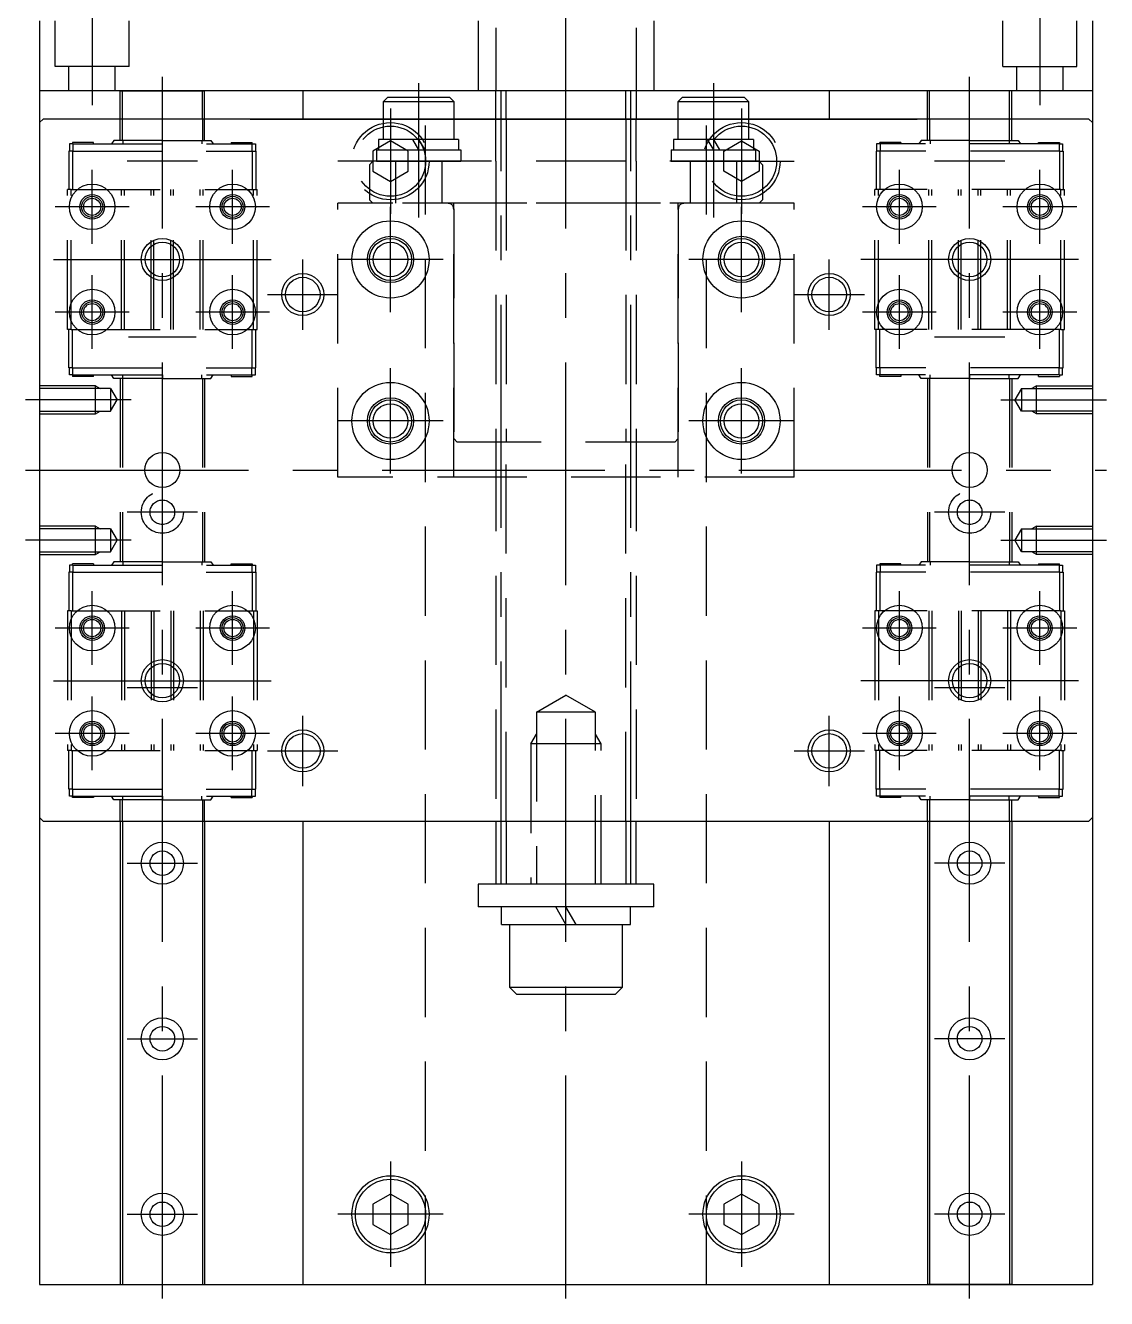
# Model space of a CAD drawing. Extents: x -165 to 353, y -418 to 149.
# Drawn here: x 123 to 277, y -402 to -220.7 of the extents above; entities that cross this region are included whole.
import ezdxf

# ---------------------------------------------------------------- set-up
doc = ezdxf.new("R2010")
doc.units = 0
doc.linetypes.add('CENTER', pattern=[50.8, 31.75, -6.35, 6.35, -6.35])
doc.linetypes.add('DASHED', pattern=[19.05, 12.7, -6.35])
doc.layers.get('0').update_dxf_attribs({"linetype": 'CONTINUOUS'})
doc.layers.add('CENTER', color=1, linetype='CENTER')

msp = doc.modelspace()

# ---------------------------------------------------------------- linework, layer by layer
at = {"color": 7, "linetype": 'CONTINUOUS'}
for p, q in [((125, -220), (125, -400)), ((275, -220), (275, -400)), ((275, -230), (125, -230)), ((136.5, -234), (136.5, -230)), ((136.5, -230), (148.5, -230)), ((136.8, -234), (136.8, -230)), ((148.2, -234), (148.2, -230)), ((148.5, -234), (148.5, -230)), ((162.5, -230), (162.5, -234)), ((190, -234), (190, -230)), ((191.5, -234), (191.5, -230)), ((208.5, -234), (208.5, -230)), ((210, -230), (210, -234)), ((237.5, -230), (237.5, -234)), ((263.5, -230), (251.5, -230)), ((251.5, -234), (251.5, -230)), ((251.8, -234), (251.8, -230)), ((263.2, -234), (263.2, -230)), ((263.5, -234), (263.5, -230)), ((174, -231.5), (174.6, -230.9)), ((174, -234), (174, -231.5)), ((174, -231.5), (184, -231.5)), ((174.6, -230.9), (183.4, -230.9)), ((183.4, -230.9), (184, -231.5)), ((184, -231.5), (184, -234)), ((216, -231.5), (216.6, -230.9)), ((216, -234), (216, -231.5)), ((216, -231.5), (226, -231.5)), ((216.6, -230.9), (225.4, -230.9)), ((225.4, -230.9), (226, -231.5)), ((226, -231.5), (226, -234)), ((125.5, -234), (125, -234.5)), ((125.5, -234), (125, -234.5)), ((125, -234.5), (125, -333.5)), ((125, -234.5), (125, -333.5)), ((274.5, -234), (125.5, -234)), ((274.5, -234), (125.5, -234)), ((155, -234), (150, -234)), ((155, -234), (245, -234)), ((245, -234), (250, -234)), ((274.5, -234), (275, -234.5)), ((274.5, -234), (275, -234.5)), ((275, -234.5), (275, -333.5)), ((275, -234.5), (275, -333.5)), ((125.5, -334), (125, -333.5)), ((125.5, -334), (125, -333.5)), ((274.5, -334), (275, -333.5)), ((274.5, -334), (275, -333.5)), ((125.5, -334), (274.5, -334)), ((125.5, -334), (274.5, -334)), ((136.5, -334), (136.5, -400)), ((136.8, -334), (136.8, -400)), ((148.2, -334), (148.2, -400)), ((148.5, -334), (148.5, -400)), ((155, -334), (193, -334)), ((162.5, -334), (162.5, -400)), ((189, -334), (211, -334)), ((190, -334), (190, -343)), ((191.5, -334), (191.5, -343)), ((193, -334), (207, -334)), ((207, -334), (245, -334)), ((208.5, -334), (208.5, -343)), ((210, -343), (210, -334)), ((237.5, -334), (237.5, -400)), ((251.5, -334), (251.5, -400)), ((251.8, -334), (251.8, -400)), ((263.2, -334), (263.2, -400)), ((263.5, -334), (263.5, -400)), ((212.5, -343), (187.5, -343)), ((187.5, -343), (187.5, -346.2)), ((210, -343), (190, -343)), ((212.5, -346.2), (212.5, -343)), ((212.5, -346.2), (187.5, -346.2)), ((209.2, -346.2), (190.8, -346.2)), ((190.8, -348.7), (190.8, -346.2)), ((200, -348.7), (198.56, -346.2)), ((201.44, -348.7), (200, -346.2)), ((209.2, -348.7), (209.2, -346.2)), ((190.8, -348.7), (209.2, -348.7)), ((192, -357.7), (192, -348.7)), ((208, -348.7), (208, -357.7)), ((208, -357.7), (192, -357.7)), ((193, -358.7), (192, -357.7)), ((207, -358.7), (193, -358.7)), ((208, -357.7), (207, -358.7)), ((175, -387.11), (172.5, -388.56)), ((177.5, -388.56), (175, -387.11)), ((225, -387.11), (222.5, -388.56)), ((227.5, -388.56), (225, -387.11)), ((172.5, -388.56), (172.5, -391.44)), ((177.5, -391.44), (177.5, -388.56)), ((222.5, -388.56), (222.5, -391.44)), ((227.5, -391.44), (227.5, -388.56)), ((172.5, -391.44), (175, -392.89)), ((175, -392.89), (177.5, -391.44)), ((222.5, -391.44), (225, -392.89)), ((225, -392.89), (227.5, -391.44)), ((125, -400), (275, -400)), ((136.5, -400), (148.5, -400)), ((263.5, -400), (251.5, -400))]:
    msp.add_line(p, q, dxfattribs=at)
at = {"color": 3, "linetype": 'DASHED'}
for p, q in [((127.25, -226.5), (127.25, -220)), ((137.75, -226.5), (137.75, -220)), ((187.5, -220), (187.5, -230)), ((190, -221), (190, -230)), ((210, -221), (210, -230)), ((212.5, -220), (212.5, -230)), ((262.25, -226.5), (262.25, -220)), ((272.75, -226.5), (272.75, -220)), ((137.75, -226.5), (127.25, -226.5)), ((129.2, -230), (129.2, -226.5)), ((135.8, -230), (135.8, -226.5)), ((262.25, -226.5), (272.75, -226.5)), ((264.2, -230), (264.2, -226.5)), ((270.8, -230), (270.8, -226.5)), ((180, -400), (180, -230)), ((220, -400), (220, -230)), ((136.5, -237.05), (136.5, -234)), ((136.8, -237.05), (136.8, -234)), ((148.2, -234), (148.2, -237.05)), ((148.5, -237.05), (148.5, -234)), ((174, -236.9), (174, -234)), ((184, -234), (184, -236.9)), ((190, -240), (190, -234)), ((190, -240), (190, -234)), ((191.5, -234), (191.5, -240)), ((191.5, -234), (191.5, -240)), ((208.5, -234), (208.5, -240)), ((208.5, -234), (208.5, -240)), ((210, -240), (210, -234)), ((210, -240), (210, -234)), ((216, -236.9), (216, -234)), ((226, -234), (226, -236.9)), ((251.5, -237.05), (251.5, -234)), ((251.8, -234), (251.8, -237.05)), ((263.2, -237.05), (263.2, -234)), ((263.5, -237.05), (263.5, -234)), ((132.7, -237.35), (129.7, -237.35)), ((129.7, -237.35), (129.7, -237.55)), ((132.7, -237.55), (132.7, -237.35)), ((135.57, -237.05), (135.27, -237.55)), ((136.87, -237.05), (135.57, -237.05)), ((142.5, -237.05), (136.87, -237.05)), ((136.87, -237.05), (136.87, -237.55)), ((142.5, -237.05), (148.13, -237.05)), ((142.5, -237.55), (142.5, -237.05)), ((148.13, -237.05), (149.43, -237.05)), ((148.13, -237.05), (148.13, -237.55)), ((149.43, -237.05), (149.73, -237.55)), ((152.3, -237.35), (155.3, -237.35)), ((152.3, -237.35), (152.3, -237.55)), ((155.3, -237.55), (155.3, -237.35)), ((175, -237.11), (172.5, -238.56)), ((184.7, -236.9), (173.3, -236.9)), ((173.3, -236.9), (173.3, -238.4)), ((177.5, -238.56), (175, -237.11)), ((178.13, -236.9), (179, -238.4)), ((179, -236.9), (179.87, -238.4)), ((184.7, -236.9), (184.7, -238.4)), ((226.7, -236.9), (215.3, -236.9)), ((215.3, -236.9), (215.3, -238.4)), ((220.13, -236.9), (221, -238.4)), ((221, -236.9), (221.87, -238.4)), ((222.5, -238.56), (225, -237.11)), ((225, -237.11), (227.5, -238.56)), ((226.7, -236.9), (226.7, -238.4)), ((247.7, -237.35), (244.7, -237.35)), ((244.7, -237.55), (244.7, -237.35)), ((247.7, -237.35), (247.7, -237.55)), ((250.57, -237.05), (250.27, -237.55)), ((251.87, -237.05), (250.57, -237.05)), ((257.5, -237.05), (251.87, -237.05)), ((251.87, -237.05), (251.87, -237.55)), ((257.5, -237.05), (263.13, -237.05)), ((257.5, -237.55), (257.5, -237.05)), ((263.13, -237.05), (263.13, -237.55)), ((263.13, -237.05), (264.43, -237.05)), ((264.43, -237.05), (264.73, -237.55)), ((267.3, -237.35), (270.3, -237.35)), ((267.3, -237.55), (267.3, -237.35)), ((270.3, -237.35), (270.3, -237.55)), ((129.2, -238.55), (129.2, -244.05)), ((129.7, -238.55), (129.2, -238.55)), ((129.75, -237.55), (129.25, -237.55)), ((129.25, -237.55), (129.25, -238.55)), ((129.7, -238.55), (155.3, -238.55)), ((129.7, -238.55), (129.7, -244.05)), ((129.75, -237.55), (155.25, -237.55)), ((129.75, -237.55), (129.75, -238.55)), ((155.25, -237.55), (155.75, -237.55)), ((155.25, -237.55), (155.25, -238.55)), ((155.3, -238.55), (155.3, -244.05)), ((155.3, -238.55), (155.8, -238.55)), ((155.75, -237.55), (155.75, -238.55)), ((155.8, -238.55), (155.8, -244.05)), ((172.5, -238.56), (172.5, -241.44)), ((173, -238.4), (185, -238.4)), ((173, -238.4), (173, -240)), ((177.5, -241.44), (177.5, -238.56)), ((185, -238.4), (185, -240)), ((215, -238.4), (227, -238.4)), ((215, -238.4), (215, -240)), ((222.5, -241.44), (222.5, -238.56)), ((227, -238.4), (227, -240)), ((227.5, -238.56), (227.5, -241.44)), ((244.7, -238.55), (244.2, -238.55)), ((244.2, -238.55), (244.2, -244.05)), ((244.75, -237.55), (244.25, -237.55)), ((244.25, -237.55), (244.25, -238.55)), ((270.3, -238.55), (244.7, -238.55)), ((244.7, -238.55), (244.7, -244.05)), ((270.25, -237.55), (244.75, -237.55)), ((244.75, -237.55), (244.75, -238.55)), ((270.25, -237.55), (270.75, -237.55)), ((270.25, -237.55), (270.25, -238.55)), ((270.3, -238.55), (270.8, -238.55)), ((270.3, -238.55), (270.3, -244.05)), ((270.75, -237.55), (270.75, -238.55)), ((270.8, -238.55), (270.8, -244.05)), ((172, -240.5), (172.5, -240)), ((172, -240.5), (172, -245.5)), ((227.5, -240), (172.5, -240)), ((173, -240), (185, -240)), ((175.7, -240), (175.7, -246)), ((182.3, -240), (182.3, -246)), ((190, -240), (190, -280)), ((190, -240), (190, -280)), ((191.5, -240), (191.5, -280)), ((191.5, -240), (191.5, -280)), ((208.5, -240), (208.5, -280)), ((208.5, -240), (208.5, -280)), ((210, -240), (210, -280)), ((210, -240), (210, -280)), ((215, -240), (227, -240)), ((217.7, -240), (217.7, -246)), ((224.3, -240), (224.3, -246)), ((228, -240.5), (227.5, -240)), ((228, -240.5), (228, -245.5)), ((172.5, -241.44), (175, -242.89)), ((175, -242.89), (177.5, -241.44)), ((225, -242.89), (222.5, -241.44)), ((227.5, -241.44), (225, -242.89)), ((129, -263.95), (129, -244.05)), ((129.5, -244.05), (129, -244.05)), ((129.5, -244.05), (155.5, -244.05)), ((129.5, -263.95), (129.5, -244.05)), ((136.7, -263.95), (136.7, -244.05)), ((137.1, -263.95), (137.1, -244.05)), ((140.9, -263.95), (140.9, -244.05)), ((141.3, -263.95), (141.3, -244.05)), ((143.7, -263.95), (143.7, -244.05)), ((144.1, -263.95), (144.1, -244.05)), ((147.9, -263.95), (147.9, -244.05)), ((148.3, -263.95), (148.3, -244.05)), ((155.5, -263.95), (155.5, -244.05)), ((155.5, -244.05), (156, -244.05)), ((156, -263.95), (156, -244.05)), ((244, -263.95), (244, -244.05)), ((244.5, -244.05), (244, -244.05)), ((270.5, -244.05), (244.5, -244.05)), ((244.5, -263.95), (244.5, -244.05)), ((251.7, -263.95), (251.7, -244.05)), ((252.1, -263.95), (252.1, -244.05)), ((255.9, -263.95), (255.9, -244.05)), ((256.3, -263.95), (256.3, -244.05)), ((258.7, -263.95), (258.7, -244.05)), ((259.1, -263.95), (259.1, -244.05)), ((262.9, -263.95), (262.9, -244.05)), ((263.3, -263.95), (263.3, -244.05)), ((270.5, -263.95), (270.5, -244.05)), ((270.5, -244.05), (271, -244.05)), ((271, -263.95), (271, -244.05)), ((167.5, -285), (167.5, -246)), ((232.5, -246), (167.5, -246)), ((172, -245.5), (172.5, -246)), ((227.5, -246), (172.5, -246)), ((184, -285), (184, -246)), ((216, -285), (216, -246)), ((228, -245.5), (227.5, -246)), ((232.5, -285), (232.5, -246)), ((184, -246.8), (184, -279.5)), ((216, -246.8), (216, -279.5)), ((129.5, -263.95), (129, -263.95)), ((129.2, -269.45), (129.2, -263.95)), ((129.5, -263.95), (155.5, -263.95)), ((129.7, -269.45), (129.7, -263.95)), ((155.3, -269.45), (155.3, -263.95)), ((155.5, -263.95), (156, -263.95)), ((155.8, -269.45), (155.8, -263.95)), ((244.5, -263.95), (244, -263.95)), ((244.2, -269.45), (244.2, -263.95)), ((270.5, -263.95), (244.5, -263.95)), ((244.7, -269.45), (244.7, -263.95)), ((270.3, -269.45), (270.3, -263.95)), ((270.5, -263.95), (271, -263.95)), ((270.8, -269.45), (270.8, -263.95)), ((129.7, -269.45), (129.2, -269.45)), ((129.25, -270.45), (129.25, -269.45)), ((129.7, -269.45), (155.3, -269.45)), ((129.75, -270.45), (129.75, -269.45)), ((155.25, -270.45), (155.25, -269.45)), ((155.3, -269.45), (155.8, -269.45)), ((155.75, -270.45), (155.75, -269.45)), ((244.7, -269.45), (244.2, -269.45)), ((244.25, -270.45), (244.25, -269.45)), ((270.3, -269.45), (244.7, -269.45)), ((244.75, -270.45), (244.75, -269.45)), ((270.25, -270.45), (270.25, -269.45)), ((270.3, -269.45), (270.8, -269.45)), ((270.75, -270.45), (270.75, -269.45)), ((129.75, -270.45), (129.25, -270.45)), ((129.7, -270.45), (129.7, -270.65)), ((132.7, -270.65), (129.7, -270.65)), ((129.75, -270.45), (155.25, -270.45)), ((132.7, -270.65), (132.7, -270.45)), ((135.57, -270.95), (135.27, -270.45)), ((136.87, -270.95), (135.57, -270.95)), ((136.5, -270.95), (136.5, -297.05)), ((136.8, -270.95), (136.8, -297.05)), ((136.87, -270.95), (136.87, -270.45)), ((142.5, -270.95), (136.87, -270.95)), ((142.5, -270.45), (142.5, -270.95)), ((142.5, -270.95), (148.13, -270.95)), ((148.13, -270.95), (148.13, -270.45)), ((148.13, -270.95), (149.43, -270.95)), ((148.2, -270.95), (148.2, -297.05)), ((148.5, -270.95), (148.5, -297.05)), ((149.43, -270.95), (149.73, -270.45)), ((152.3, -270.45), (152.3, -270.65)), ((152.3, -270.65), (155.3, -270.65)), ((155.25, -270.45), (155.75, -270.45)), ((155.3, -270.65), (155.3, -270.45)), ((244.75, -270.45), (244.25, -270.45)), ((244.7, -270.65), (244.7, -270.45)), ((247.7, -270.65), (244.7, -270.65)), ((270.25, -270.45), (244.75, -270.45)), ((247.7, -270.45), (247.7, -270.65)), ((250.57, -270.95), (250.27, -270.45)), ((251.87, -270.95), (250.57, -270.95)), ((251.5, -270.95), (251.5, -297.05)), ((251.8, -270.95), (251.8, -297.05)), ((251.87, -270.95), (251.87, -270.45)), ((257.5, -270.95), (251.87, -270.95)), ((257.5, -270.45), (257.5, -270.95)), ((257.5, -270.95), (263.13, -270.95)), ((263.13, -270.95), (263.13, -270.45)), ((263.13, -270.95), (264.43, -270.95)), ((263.2, -270.95), (263.2, -297.05)), ((263.5, -270.95), (263.5, -297.05)), ((264.43, -270.95), (264.73, -270.45)), ((267.3, -270.65), (267.3, -270.45)), ((267.3, -270.65), (270.3, -270.65)), ((270.25, -270.45), (270.75, -270.45)), ((270.3, -270.45), (270.3, -270.65)), ((133, -272), (125, -272)), ((135.1, -272.38), (125, -272.38)), ((133, -276), (133, -272)), ((133, -272), (133.66, -272.38)), ((135.1, -272.38), (136.04, -274)), ((135.1, -272.38), (135.1, -275.62)), ((264.9, -272.38), (263.96, -274)), ((264.9, -272.38), (275, -272.38)), ((264.9, -272.38), (264.9, -275.62)), ((267, -272), (266.34, -272.38)), ((267, -272), (275, -272)), ((267, -276), (267, -272)), ((125, -275.62), (135.1, -275.62)), ((133, -276), (133.66, -275.62)), ((135.1, -275.62), (136.04, -274)), ((264.9, -275.62), (263.96, -274)), ((275, -275.62), (264.9, -275.62)), ((267, -276), (266.34, -275.62)), ((125, -276), (133, -276)), ((275, -276), (267, -276)), ((184.5, -280), (184, -279.5)), ((215.5, -280), (184.5, -280)), ((190, -280), (190, -334)), ((191.5, -334), (191.5, -280)), ((208.5, -334), (208.5, -280)), ((210, -280), (210, -334)), ((216, -279.5), (215.5, -280)), ((232.5, -285), (167.5, -285)), ((133, -292), (125, -292)), ((135.1, -292.38), (125, -292.38)), ((133, -296), (133, -292)), ((133, -292), (133.66, -292.38)), ((135.1, -292.38), (135.1, -295.62)), ((135.1, -292.38), (136.04, -294)), ((264.9, -292.38), (263.96, -294)), ((264.9, -292.38), (275, -292.38)), ((264.9, -292.38), (264.9, -295.62)), ((267, -292), (266.34, -292.38)), ((267, -292), (275, -292)), ((267, -296), (267, -292)), ((135.1, -295.62), (136.04, -294)), ((264.9, -295.62), (263.96, -294)), ((125, -295.62), (135.1, -295.62)), ((125, -296), (133, -296)), ((132.7, -297.35), (129.7, -297.35)), ((129.7, -297.55), (129.7, -297.35)), ((132.7, -297.35), (132.7, -297.55)), ((133, -296), (133.66, -295.62)), ((135.57, -297.05), (135.27, -297.55)), ((136.87, -297.05), (135.57, -297.05)), ((142.5, -297.05), (136.87, -297.05)), ((136.87, -297.05), (136.87, -297.55)), ((142.5, -297.05), (148.13, -297.05)), ((142.5, -297.55), (142.5, -297.05)), ((148.13, -297.05), (149.43, -297.05)), ((148.13, -297.05), (148.13, -297.55)), ((149.43, -297.05), (149.73, -297.55)), ((152.3, -297.35), (155.3, -297.35)), ((152.3, -297.55), (152.3, -297.35)), ((155.3, -297.35), (155.3, -297.55)), ((247.7, -297.35), (244.7, -297.35)), ((244.7, -297.35), (244.7, -297.55)), ((247.7, -297.55), (247.7, -297.35)), ((250.57, -297.05), (250.27, -297.55)), ((251.87, -297.05), (250.57, -297.05)), ((257.5, -297.05), (251.87, -297.05)), ((251.87, -297.05), (251.87, -297.55)), ((257.5, -297.05), (263.13, -297.05)), ((257.5, -297.55), (257.5, -297.05)), ((263.13, -297.05), (264.43, -297.05)), ((263.13, -297.05), (263.13, -297.55)), ((264.43, -297.05), (264.73, -297.55)), ((275, -295.62), (264.9, -295.62)), ((267, -296), (266.34, -295.62)), ((275, -296), (267, -296)), ((267.3, -297.35), (270.3, -297.35)), ((267.3, -297.35), (267.3, -297.55)), ((270.3, -297.55), (270.3, -297.35)), ((129.2, -298.55), (129.2, -304.05)), ((129.7, -298.55), (129.2, -298.55)), ((129.75, -297.55), (129.25, -297.55)), ((129.25, -297.55), (129.25, -298.55)), ((129.7, -298.55), (155.3, -298.55)), ((129.7, -298.55), (129.7, -304.05)), ((129.75, -297.55), (155.25, -297.55)), ((129.75, -297.55), (129.75, -298.55)), ((155.25, -297.55), (155.75, -297.55)), ((155.25, -297.55), (155.25, -298.55)), ((155.3, -298.55), (155.3, -304.05)), ((155.3, -298.55), (155.8, -298.55)), ((155.75, -297.55), (155.75, -298.55)), ((155.8, -298.55), (155.8, -304.05)), ((244.7, -298.55), (244.2, -298.55)), ((244.2, -298.55), (244.2, -304.05)), ((244.75, -297.55), (244.25, -297.55)), ((244.25, -297.55), (244.25, -298.55)), ((270.3, -298.55), (244.7, -298.55)), ((244.7, -298.55), (244.7, -304.05)), ((270.25, -297.55), (244.75, -297.55)), ((244.75, -297.55), (244.75, -298.55)), ((270.25, -297.55), (270.75, -297.55)), ((270.25, -297.55), (270.25, -298.55)), ((270.3, -298.55), (270.3, -304.05)), ((270.3, -298.55), (270.8, -298.55)), ((270.75, -297.55), (270.75, -298.55)), ((270.8, -298.55), (270.8, -304.05)), ((129, -304.05), (129, -323.95)), ((129.5, -304.05), (129, -304.05)), ((129.5, -304.05), (155.5, -304.05)), ((129.5, -304.05), (129.5, -323.95)), ((136.7, -304.05), (136.7, -323.95)), ((137.1, -304.05), (137.1, -323.95)), ((140.9, -304.05), (140.9, -323.95)), ((141.3, -304.05), (141.3, -323.95)), ((143.7, -304.05), (143.7, -323.95)), ((144.1, -304.05), (144.1, -323.95)), ((147.9, -304.05), (147.9, -323.95)), ((148.3, -304.05), (148.3, -323.95)), ((155.5, -304.05), (155.5, -323.95)), ((155.5, -304.05), (156, -304.05)), ((156, -304.05), (156, -323.95)), ((244, -304.05), (244, -323.95)), ((244.5, -304.05), (244, -304.05)), ((270.5, -304.05), (244.5, -304.05)), ((244.5, -304.05), (244.5, -323.95)), ((251.7, -304.05), (251.7, -323.95)), ((252.1, -304.05), (252.1, -323.95)), ((255.9, -304.05), (255.9, -323.95)), ((256.3, -304.05), (256.3, -323.95)), ((258.7, -304.05), (258.7, -323.95)), ((259.1, -304.05), (259.1, -323.95)), ((262.9, -304.05), (262.9, -323.95)), ((263.3, -304.05), (263.3, -323.95)), ((270.5, -304.05), (270.5, -323.95)), ((270.5, -304.05), (271, -304.05)), ((271, -304.05), (271, -323.95)), ((195.81, -318.5), (200, -316.08)), ((204.19, -318.5), (200, -316.08)), ((195.81, -318.5), (195.81, -343)), ((204.19, -318.5), (195.81, -318.5)), ((204.19, -343), (204.19, -318.5)), ((195, -323), (195.81, -321.59)), ((205, -323), (204.19, -321.59)), ((129.5, -323.95), (129, -323.95)), ((129.2, -329.45), (129.2, -323.95)), ((129.5, -323.95), (155.5, -323.95)), ((129.7, -329.45), (129.7, -323.95)), ((155.3, -329.45), (155.3, -323.95)), ((155.5, -323.95), (156, -323.95)), ((155.8, -329.45), (155.8, -323.95)), ((195, -323), (195, -343)), ((205, -323), (195, -323)), ((205, -343), (205, -323)), ((244.5, -323.95), (244, -323.95)), ((244.2, -329.45), (244.2, -323.95)), ((270.5, -323.95), (244.5, -323.95)), ((244.7, -329.45), (244.7, -323.95)), ((270.3, -329.45), (270.3, -323.95)), ((270.5, -323.95), (271, -323.95)), ((270.8, -329.45), (270.8, -323.95)), ((129.7, -329.45), (129.2, -329.45)), ((129.25, -330.45), (129.25, -329.45)), ((129.7, -329.45), (155.3, -329.45)), ((129.75, -330.45), (129.75, -329.45)), ((155.25, -330.45), (155.25, -329.45)), ((155.3, -329.45), (155.8, -329.45)), ((155.75, -330.45), (155.75, -329.45)), ((244.7, -329.45), (244.2, -329.45)), ((244.25, -330.45), (244.25, -329.45)), ((270.3, -329.45), (244.7, -329.45)), ((244.75, -330.45), (244.75, -329.45)), ((270.25, -330.45), (270.25, -329.45)), ((270.3, -329.45), (270.8, -329.45)), ((270.75, -330.45), (270.75, -329.45)), ((129.75, -330.45), (129.25, -330.45)), ((129.7, -330.65), (129.7, -330.45)), ((132.7, -330.65), (129.7, -330.65)), ((129.75, -330.45), (155.25, -330.45)), ((132.7, -330.45), (132.7, -330.65)), ((135.57, -330.95), (135.27, -330.45)), ((136.87, -330.95), (135.57, -330.95)), ((136.5, -334), (136.5, -330.95)), ((136.8, -334), (136.8, -330.95)), ((136.87, -330.95), (136.87, -330.45)), ((142.5, -330.95), (136.87, -330.95)), ((142.5, -330.45), (142.5, -330.95)), ((142.5, -330.95), (148.13, -330.95)), ((148.13, -330.95), (148.13, -330.45)), ((148.13, -330.95), (149.43, -330.95)), ((148.2, -330.95), (148.2, -334)), ((148.5, -334), (148.5, -330.95)), ((149.43, -330.95), (149.73, -330.45)), ((152.3, -330.65), (152.3, -330.45)), ((152.3, -330.65), (155.3, -330.65)), ((155.25, -330.45), (155.75, -330.45)), ((155.3, -330.45), (155.3, -330.65)), ((244.75, -330.45), (244.25, -330.45)), ((244.7, -330.45), (244.7, -330.65)), ((247.7, -330.65), (244.7, -330.65)), ((270.25, -330.45), (244.75, -330.45)), ((247.7, -330.65), (247.7, -330.45)), ((250.57, -330.95), (250.27, -330.45)), ((251.87, -330.95), (250.57, -330.95)), ((251.5, -334), (251.5, -330.95)), ((251.8, -330.95), (251.8, -334)), ((251.87, -330.95), (251.87, -330.45)), ((257.5, -330.95), (251.87, -330.95)), ((257.5, -330.45), (257.5, -330.95)), ((257.5, -330.95), (263.13, -330.95)), ((263.13, -330.95), (263.13, -330.45)), ((263.13, -330.95), (264.43, -330.95)), ((263.2, -334), (263.2, -330.95)), ((263.5, -334), (263.5, -330.95)), ((264.43, -330.95), (264.73, -330.45)), ((267.3, -330.45), (267.3, -330.65)), ((267.3, -330.65), (270.3, -330.65)), ((270.25, -330.45), (270.75, -330.45)), ((270.3, -330.65), (270.3, -330.45))]:
    msp.add_line(p, q, dxfattribs=at)
for centre, radius in [((175, -240), 5.5), ((175, -240), 5), ((225, -240), 5.5), ((225, -240), 5), ((142.5, -290), 3), ((142.5, -290), 1.75), ((257.5, -290), 3), ((257.5, -290), 1.75)]:
    msp.add_circle(centre, radius, dxfattribs=at)
at = {"color": 7, "linetype": 'CONTINUOUS'}
for centre, radius in [((132.5, -246.5), 3.25), ((132.5, -246.5), 1.75), ((152.5, -246.5), 3.25), ((152.5, -246.5), 1.75), ((247.5, -246.5), 3.25), ((247.5, -246.5), 1.75), ((267.5, -246.5), 3.25), ((267.5, -246.5), 1.75), ((132.5, -246.5), 1.23), ((152.5, -246.5), 1.23), ((247.5, -246.5), 1.23), ((267.5, -246.5), 1.23), ((175, -254), 5.5), ((225, -254), 5.5), ((142.5, -254), 2.46), ((175, -254), 3.3), ((175, -254), 2.46), ((225, -254), 3.3), ((225, -254), 2.46), ((257.5, -254), 2.46), ((162.5, -259), 2.46), ((237.5, -259), 2.46), ((132.5, -261.5), 3.25), ((152.5, -261.5), 3.25), ((247.5, -261.5), 3.25), ((267.5, -261.5), 3.25), ((132.5, -261.5), 1.75), ((132.5, -261.5), 1.23), ((152.5, -261.5), 1.75), ((152.5, -261.5), 1.23), ((247.5, -261.5), 1.75), ((247.5, -261.5), 1.23), ((267.5, -261.5), 1.75), ((267.5, -261.5), 1.23), ((175, -277), 5.5), ((225, -277), 5.5), ((175, -277), 3.3), ((225, -277), 3.3), ((175, -277), 2.46), ((225, -277), 2.46), ((142.5, -284), 2.5), ((257.5, -284), 2.5), ((132.5, -306.5), 3.25), ((152.5, -306.5), 3.25), ((247.5, -306.5), 3.25), ((267.5, -306.5), 3.25), ((132.5, -306.5), 1.75), ((132.5, -306.5), 1.23), ((152.5, -306.5), 1.75), ((152.5, -306.5), 1.23), ((247.5, -306.5), 1.75), ((247.5, -306.5), 1.23), ((267.5, -306.5), 1.75), ((267.5, -306.5), 1.23), ((142.5, -314), 2.46), ((257.5, -314), 2.46), ((132.5, -321.5), 3.25), ((152.5, -321.5), 3.25), ((247.5, -321.5), 3.25), ((267.5, -321.5), 3.25), ((132.5, -321.5), 1.75), ((132.5, -321.5), 1.23), ((152.5, -321.5), 1.75), ((152.5, -321.5), 1.23), ((247.5, -321.5), 1.75), ((247.5, -321.5), 1.23), ((267.5, -321.5), 1.75), ((267.5, -321.5), 1.23), ((162.5, -324), 2.46), ((237.5, -324), 2.46), ((142.5, -340), 3), ((257.5, -340), 3), ((142.5, -340), 1.75), ((257.5, -340), 1.75), ((142.5, -365), 3), ((257.5, -365), 3), ((142.5, -365), 1.75), ((257.5, -365), 1.75), ((175, -390), 5.5), ((175, -390), 5), ((225, -390), 5.5), ((225, -390), 5), ((142.5, -390), 3), ((257.5, -390), 3), ((142.5, -390), 1.75), ((257.5, -390), 1.75)]:
    msp.add_circle(centre, radius, dxfattribs=at)
at = {"color": 3, "linetype": 'CONTINUOUS'}
for centre, radius in [((132.5, -246.5), 1.5), ((152.5, -246.5), 1.5), ((247.5, -246.5), 1.5), ((267.5, -246.5), 1.5), ((142.5, -254), 3), ((175, -254), 3), ((225, -254), 3), ((257.5, -254), 3), ((162.5, -259), 3), ((237.5, -259), 3), ((132.5, -261.5), 1.5), ((152.5, -261.5), 1.5), ((247.5, -261.5), 1.5), ((267.5, -261.5), 1.5), ((175, -277), 3), ((225, -277), 3), ((132.5, -306.5), 1.5), ((152.5, -306.5), 1.5), ((247.5, -306.5), 1.5), ((267.5, -306.5), 1.5), ((142.5, -314), 3), ((257.5, -314), 3), ((132.5, -321.5), 1.5), ((152.5, -321.5), 1.5), ((247.5, -321.5), 1.5), ((267.5, -321.5), 1.5), ((162.5, -324), 3), ((237.5, -324), 3)]:
    msp.add_circle(centre, radius, dxfattribs=at)
at = {"color": 3, "linetype": 'DASHED'}
for centre, start, end in [((183.2, -246.8), 0, 90), ((216.8, -246.8), 90, 180)]:
    msp.add_arc(centre, 0.8, start, end, dxfattribs=at)
at = {"layer": 'CENTER', "color": 1, "linetype": 'CENTER'}
for p, q in [((200, -402), (200, -174.2)), ((132.5, -218), (132.5, -232)), ((267.5, -218), (267.5, -232)), ((142.5, -402), (142.5, -228)), ((257.5, -402), (257.5, -228)), ((179, -228.9), (179, -248)), ((190.75, -343), (190.75, -230)), ((209.25, -343), (209.25, -230)), ((221, -228.9), (221, -248)), ((175, -232.5), (175, -247.5)), ((225, -232.5), (225, -247.5)), ((147.5, -240), (137.5, -240)), ((182.5, -240), (167.5, -240)), ((217.5, -240), (232.5, -240)), ((262.5, -240), (252.5, -240)), ((132.5, -251.75), (132.5, -241.25)), ((152.5, -251.75), (152.5, -241.25)), ((247.5, -251.75), (247.5, -241.25)), ((267.5, -251.75), (267.5, -241.25)), ((137.75, -246.5), (127.25, -246.5)), ((157.75, -246.5), (147.25, -246.5)), ((175, -261.5), (175, -246.5)), ((225, -261.5), (225, -246.5)), ((252.75, -246.5), (242.25, -246.5)), ((272.75, -246.5), (262.25, -246.5)), ((127, -254), (158, -254)), ((162.5, -264), (162.5, -254)), ((182.5, -254), (167.5, -254)), ((232.5, -254), (217.5, -254)), ((237.5, -264), (237.5, -254)), ((273, -254), (242, -254)), ((132.5, -266.75), (132.5, -256.25)), ((152.5, -266.75), (152.5, -256.25)), ((247.5, -266.75), (247.5, -256.25)), ((267.5, -266.75), (267.5, -256.25)), ((157.5, -259), (167.5, -259)), ((232.5, -259), (242.5, -259)), ((137.75, -261.5), (127.25, -261.5)), ((157.75, -261.5), (147.25, -261.5)), ((252.75, -261.5), (242.25, -261.5)), ((272.75, -261.5), (262.25, -261.5)), ((137.7, -265), (147.3, -265)), ((252.5, -265), (262.5, -265)), ((175, -284.5), (175, -269.5)), ((225, -284.5), (225, -269.5)), ((138.04, -274), (123, -274)), ((261.96, -274), (277, -274)), ((182.5, -277), (167.5, -277)), ((232.5, -277), (217.5, -277)), ((123, -284), (277, -284)), ((147.5, -290), (137.5, -290)), ((262.5, -290), (252.5, -290)), ((138.04, -294), (123, -294)), ((261.96, -294), (277, -294)), ((132.5, -311.75), (132.5, -301.25)), ((152.5, -311.75), (152.5, -301.25)), ((247.5, -311.75), (247.5, -301.25)), ((267.5, -311.75), (267.5, -301.25)), ((137.75, -306.5), (127.25, -306.5)), ((157.75, -306.5), (147.25, -306.5)), ((252.75, -306.5), (242.25, -306.5)), ((272.75, -306.5), (262.25, -306.5)), ((127, -314), (158, -314)), ((147.5, -315), (137.5, -315)), ((273, -314), (242, -314)), ((262.5, -315), (252.5, -315)), ((132.5, -326.75), (132.5, -316.25)), ((152.5, -326.75), (152.5, -316.25)), ((247.5, -326.75), (247.5, -316.25)), ((267.5, -326.75), (267.5, -316.25)), ((162.5, -329), (162.5, -319)), ((237.5, -329), (237.5, -319)), ((137.75, -321.5), (127.25, -321.5)), ((157.75, -321.5), (147.25, -321.5)), ((252.75, -321.5), (242.25, -321.5)), ((272.75, -321.5), (262.25, -321.5)), ((157.5, -324), (167.5, -324)), ((232.5, -324), (242.5, -324)), ((137.5, -340), (147.5, -340)), ((262.5, -340), (252.5, -340)), ((137.5, -365), (147.5, -365)), ((262.5, -365), (252.5, -365)), ((175, -382.5), (175, -397.5)), ((225, -382.5), (225, -397.5)), ((137.5, -390), (147.5, -390)), ((182.5, -390), (167.5, -390)), ((232.5, -390), (217.5, -390)), ((262.5, -390), (252.5, -390))]:
    msp.add_line(p, q, dxfattribs=at)

doc.saveas('drawing.dxf')
